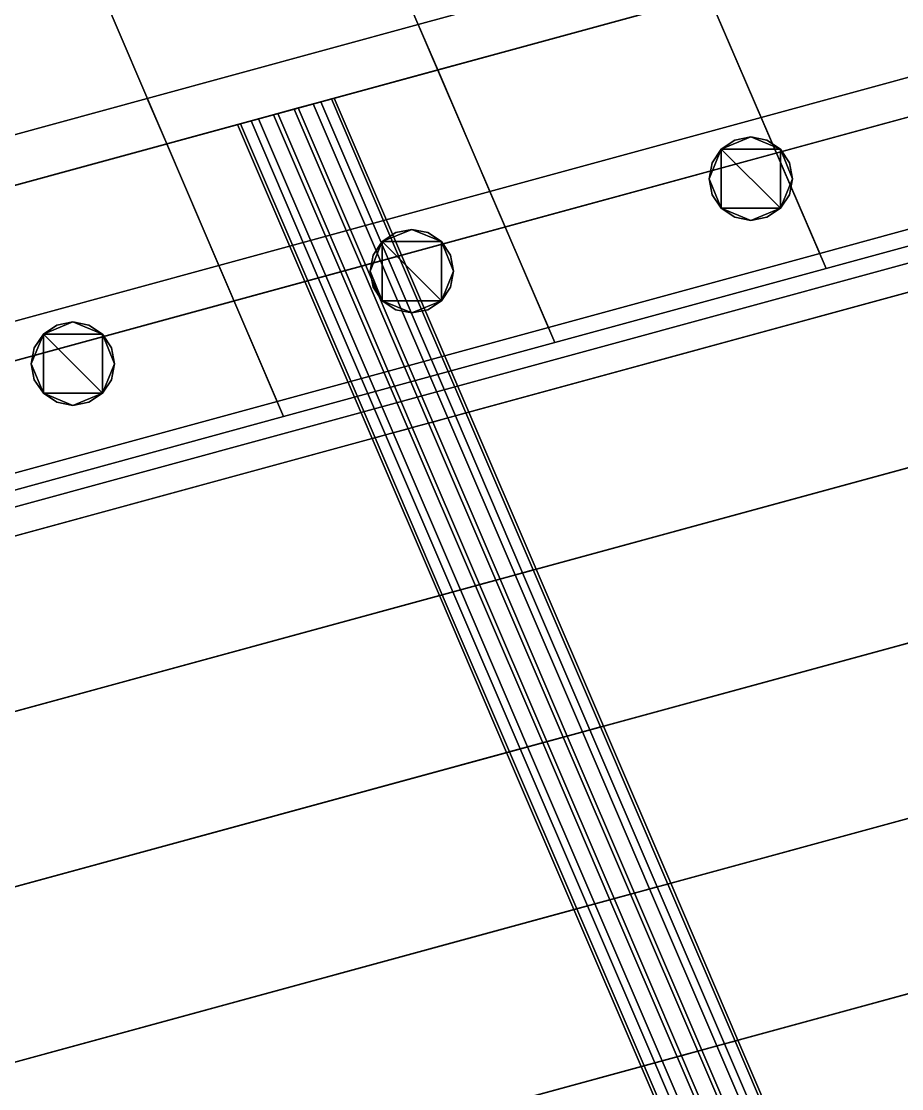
# Model space of a CAD drawing. Extents: x 2629709 to 3675628, y 1179 to 102095.
# Drawn here: x 2652340 to 2657693, y 87104 to 93591 of the extents above; entities that cross this region are included whole.
import ezdxf

# ---------------------------------------------------------------- set-up
doc = ezdxf.new("R2010")
doc.units = 0
doc.header["$LTSCALE"] = 550
doc.header["$MEASUREMENT"] = 0
for name, color, linetype in [('3DF-기초', 4, 'Continuous'), ('3DF-말뚝', 6, 'Continuous'), ('3DF-방호벽', 9, 'Continuous'), ('3DF-벽체', 5, 'Continuous'), ('3DF-슬래브', 8, 'Continuous'), ('3DF-포장', 250, 'Continuous')]:
    doc.layers.add(name, color=color, linetype=linetype)

msp = doc.modelspace()

# ---------------------------------------------------------------- linework, layer by layer
at = {"layer": '3DF-기초'}
for points in [[(2641977.8, 93376.2, 102250), (2644072.4, 88395.6, 102250), (2663874.8, 93797.8, 102250), (2661712.8, 98750.3, 102250)], [(2644072.4, 88395.6, 102350), (2641977.8, 93376.2, 102350), (2661712.8, 98750.3, 102350), (2663874.8, 93797.8, 102350)], [(2641977.8, 93376.2, 102350), (2641977.8, 93376.2, 102250), (2661712.8, 98750.3, 102250), (2661712.8, 98750.3, 102350)], [(2656818.7, 97315, 102350), (2658884.5, 92539, 102350), (2660534.6, 92989.1, 102350), (2658463.4, 97762.9, 102350)], [(2658884.5, 92539, 103350), (2656818.7, 97315, 103350), (2658463.4, 97762.9, 103350), (2660534.6, 92989.1, 103350)], [(2655174, 96867.2, 102350), (2657234.4, 92088.8, 102350), (2658884.5, 92539, 102350), (2656818.7, 97315, 102350)], [(2657234.4, 92088.8, 103350), (2655174, 96867.2, 103350), (2656818.7, 97315, 103350), (2658884.5, 92539, 103350)], [(2653529.3, 96419.3, 102350), (2655584.3, 91638.7, 102350), (2657234.4, 92088.8, 102350), (2655174, 96867.2, 102350)], [(2655584.3, 91638.7, 103350), (2653529.3, 96419.3, 103350), (2655174, 96867.2, 103350), (2657234.4, 92088.8, 103350)], [(2651884.6, 95971.4, 102350), (2653934.2, 91188.6, 102350), (2655584.3, 91638.7, 102350), (2653529.3, 96419.3, 102350)], [(2653934.2, 91188.6, 103350), (2651884.6, 95971.4, 103350), (2653529.3, 96419.3, 103350), (2655584.3, 91638.7, 103350)], [(2650240, 95523.5, 102350), (2652284.1, 90738.4, 102350), (2653934.2, 91188.6, 102350), (2651884.6, 95971.4, 102350)], [(2652284.1, 90738.4, 103350), (2650240, 95523.5, 103350), (2651884.6, 95971.4, 103350), (2653934.2, 91188.6, 103350)], [(2644072.4, 88395.6, 102250), (2644072.4, 88395.6, 102350), (2663874.8, 93797.8, 102350), (2663874.8, 93797.8, 102250)], [(2657234.4, 92088.8, 102350), (2657234.4, 92088.8, 103350), (2658884.5, 92539, 103350), (2658884.5, 92539, 102350)], [(2655584.3, 91638.7, 102350), (2655584.3, 91638.7, 103350), (2657234.4, 92088.8, 103350), (2657234.4, 92088.8, 102350)], [(2653934.2, 91188.6, 102350), (2653934.2, 91188.6, 103350), (2655584.3, 91638.7, 103350), (2655584.3, 91638.7, 102350)], [(2652284.1, 90738.4, 102350), (2652284.1, 90738.4, 103350), (2653934.2, 91188.6, 103350), (2653934.2, 91188.6, 102350)]]:
    msp.add_3dface(points, dxfattribs=at)
at = {"layer": '3DF-말뚝'}
for points in [[(2656775.8, 92888.5, 93950), (2656678.6, 92869.2, 93950), (2656596.2, 92814.1, 93950)], [(2656955.4, 92814.1, 93950), (2656775.8, 92888.5, 93950), (2656596.2, 92814.1, 93950)], [(2656775.8, 92888.5, 102350), (2656678.6, 92869.2, 102350), (2656596.2, 92814.1, 102350)], [(2656955.4, 92814.1, 102350), (2656775.8, 92888.5, 102350), (2656596.2, 92814.1, 102350)], [(2656775.8, 92888.5, 93950), (2656678.6, 92869.2, 93950), (2656678.6, 92869.2, 102350), (2656775.8, 92888.5, 102350)], [(2656873, 92869.2, 93950), (2656775.8, 92888.5, 93950), (2656775.8, 92888.5, 102350), (2656873, 92869.2, 102350)], [(2656955.4, 92814.1, 93950), (2656873, 92869.2, 93950), (2656775.8, 92888.5, 93950)], [(2656955.4, 92814.1, 102350), (2656873, 92869.2, 102350), (2656775.8, 92888.5, 102350)], [(2656678.6, 92869.2, 93950), (2656596.2, 92814.1, 93950), (2656596.2, 92814.1, 102350), (2656678.6, 92869.2, 102350)], [(2656955.4, 92814.1, 93950), (2656873, 92869.2, 93950), (2656873, 92869.2, 102350), (2656955.4, 92814.1, 102350)], [(2656596.2, 92814.1, 93950), (2656541.1, 92731.7, 93950), (2656521.8, 92634.5, 93950)], [(2656596.2, 92814.1, 93950), (2656521.8, 92634.5, 93950), (2656596.2, 92454.9, 93950)], [(2656596.2, 92814.1, 102350), (2656541.1, 92731.7, 102350), (2656521.8, 92634.5, 102350)], [(2656596.2, 92814.1, 102350), (2656521.8, 92634.5, 102350), (2656596.2, 92454.9, 102350)], [(2656596.2, 92814.1, 93950), (2656541.1, 92731.7, 93950), (2656541.1, 92731.7, 102350), (2656596.2, 92814.1, 102350)], [(2656955.4, 92454.9, 93950), (2656955.4, 92814.1, 93950), (2656596.2, 92814.1, 93950)], [(2656596.2, 92814.1, 93950), (2656596.2, 92454.9, 93950), (2656955.4, 92454.9, 93950)], [(2656955.4, 92454.9, 102350), (2656955.4, 92814.1, 102350), (2656596.2, 92814.1, 102350)], [(2656596.2, 92814.1, 102350), (2656596.2, 92454.9, 102350), (2656955.4, 92454.9, 102350)], [(2657010.5, 92731.7, 93950), (2656955.4, 92814.1, 93950), (2656955.4, 92814.1, 102350), (2657010.5, 92731.7, 102350)], [(2657029.8, 92634.5, 93950), (2657010.5, 92731.7, 93950), (2656955.4, 92814.1, 93950)], [(2656955.4, 92454.9, 93950), (2657029.8, 92634.5, 93950), (2656955.4, 92814.1, 93950)], [(2657029.8, 92634.5, 102350), (2657010.5, 92731.7, 102350), (2656955.4, 92814.1, 102350)], [(2656955.4, 92454.9, 102350), (2657029.8, 92634.5, 102350), (2656955.4, 92814.1, 102350)], [(2656541.1, 92731.7, 93950), (2656521.8, 92634.5, 93950), (2656521.8, 92634.5, 102350), (2656541.1, 92731.7, 102350)], [(2657029.8, 92634.5, 93950), (2657010.5, 92731.7, 93950), (2657010.5, 92731.7, 102350), (2657029.8, 92634.5, 102350)], [(2656521.8, 92634.5, 93950), (2656541.1, 92537.3, 93950), (2656541.1, 92537.3, 102350), (2656521.8, 92634.5, 102350)], [(2656521.8, 92634.5, 93950), (2656541.1, 92537.3, 93950), (2656596.2, 92454.9, 93950)], [(2656521.8, 92634.5, 102350), (2656541.1, 92537.3, 102350), (2656596.2, 92454.9, 102350)], [(2656955.4, 92454.9, 93950), (2657010.5, 92537.3, 93950), (2657029.8, 92634.5, 93950)], [(2656955.4, 92454.9, 102350), (2657010.5, 92537.3, 102350), (2657029.8, 92634.5, 102350)], [(2657010.5, 92537.3, 93950), (2657029.8, 92634.5, 93950), (2657029.8, 92634.5, 102350), (2657010.5, 92537.3, 102350)], [(2656541.1, 92537.3, 93950), (2656596.2, 92454.9, 93950), (2656596.2, 92454.9, 102350), (2656541.1, 92537.3, 102350)], [(2656955.4, 92454.9, 93950), (2657010.5, 92537.3, 93950), (2657010.5, 92537.3, 102350), (2656955.4, 92454.9, 102350)], [(2656596.2, 92454.9, 93950), (2656678.6, 92399.9, 93950), (2656678.6, 92399.9, 102350), (2656596.2, 92454.9, 102350)], [(2656596.2, 92454.9, 93950), (2656678.6, 92399.9, 93950), (2656775.8, 92380.5, 93950)], [(2656596.2, 92454.9, 93950), (2656775.8, 92380.5, 93950), (2656955.4, 92454.9, 93950)], [(2656596.2, 92454.9, 102350), (2656678.6, 92399.9, 102350), (2656775.8, 92380.5, 102350)], [(2656596.2, 92454.9, 102350), (2656775.8, 92380.5, 102350), (2656955.4, 92454.9, 102350)], [(2656775.8, 92380.5, 93950), (2656873, 92399.9, 93950), (2656955.4, 92454.9, 93950)], [(2656775.8, 92380.5, 102350), (2656873, 92399.9, 102350), (2656955.4, 92454.9, 102350)], [(2656873, 92399.9, 93950), (2656955.4, 92454.9, 93950), (2656955.4, 92454.9, 102350), (2656873, 92399.9, 102350)], [(2656678.6, 92399.9, 93950), (2656775.8, 92380.5, 93950), (2656775.8, 92380.5, 102350), (2656678.6, 92399.9, 102350)], [(2656775.8, 92380.5, 93950), (2656873, 92399.9, 93950), (2656873, 92399.9, 102350), (2656775.8, 92380.5, 102350)], [(2654714.5, 92326.3, 93950), (2654617.3, 92306.9, 93950), (2654534.9, 92251.9, 93950)], [(2654894.1, 92251.9, 93950), (2654714.5, 92326.3, 93950), (2654534.9, 92251.9, 93950)], [(2654714.5, 92326.3, 102350), (2654617.3, 92306.9, 102350), (2654534.9, 92251.9, 102350)], [(2654894.1, 92251.9, 102350), (2654714.5, 92326.3, 102350), (2654534.9, 92251.9, 102350)], [(2654617.3, 92306.9, 93950), (2654534.9, 92251.9, 93950), (2654534.9, 92251.9, 102350), (2654617.3, 92306.9, 102350)], [(2654714.5, 92326.3, 93950), (2654617.3, 92306.9, 93950), (2654617.3, 92306.9, 102350), (2654714.5, 92326.3, 102350)], [(2654811.7, 92306.9, 93950), (2654714.5, 92326.3, 93950), (2654714.5, 92326.3, 102350), (2654811.7, 92306.9, 102350)], [(2654894.1, 92251.9, 93950), (2654811.7, 92306.9, 93950), (2654714.5, 92326.3, 93950)], [(2654894.1, 92251.9, 102350), (2654811.7, 92306.9, 102350), (2654714.5, 92326.3, 102350)], [(2654894.1, 92251.9, 93950), (2654811.7, 92306.9, 93950), (2654811.7, 92306.9, 102350), (2654894.1, 92251.9, 102350)], [(2654534.9, 92251.9, 93950), (2654479.8, 92169.5, 93950), (2654460.5, 92072.3, 93950)], [(2654534.9, 92251.9, 93950), (2654460.5, 92072.3, 93950), (2654534.9, 91892.7, 93950)], [(2654534.9, 92251.9, 102350), (2654479.8, 92169.5, 102350), (2654460.5, 92072.3, 102350)], [(2654534.9, 92251.9, 102350), (2654460.5, 92072.3, 102350), (2654534.9, 91892.7, 102350)], [(2654534.9, 92251.9, 93950), (2654479.8, 92169.5, 93950), (2654479.8, 92169.5, 102350), (2654534.9, 92251.9, 102350)], [(2654894.1, 91892.7, 93950), (2654894.1, 92251.9, 93950), (2654534.9, 92251.9, 93950)], [(2654534.9, 92251.9, 93950), (2654534.9, 91892.7, 93950), (2654894.1, 91892.7, 93950)], [(2654894.1, 91892.7, 102350), (2654894.1, 92251.9, 102350), (2654534.9, 92251.9, 102350)], [(2654534.9, 92251.9, 102350), (2654534.9, 91892.7, 102350), (2654894.1, 91892.7, 102350)], [(2654949.2, 92169.5, 93950), (2654894.1, 92251.9, 93950), (2654894.1, 92251.9, 102350), (2654949.2, 92169.5, 102350)], [(2654968.5, 92072.3, 93950), (2654949.2, 92169.5, 93950), (2654894.1, 92251.9, 93950)], [(2654894.1, 91892.7, 93950), (2654968.5, 92072.3, 93950), (2654894.1, 92251.9, 93950)], [(2654968.5, 92072.3, 102350), (2654949.2, 92169.5, 102350), (2654894.1, 92251.9, 102350)], [(2654894.1, 91892.7, 102350), (2654968.5, 92072.3, 102350), (2654894.1, 92251.9, 102350)], [(2654479.8, 92169.5, 93950), (2654460.5, 92072.3, 93950), (2654460.5, 92072.3, 102350), (2654479.8, 92169.5, 102350)], [(2654968.5, 92072.3, 93950), (2654949.2, 92169.5, 93950), (2654949.2, 92169.5, 102350), (2654968.5, 92072.3, 102350)], [(2654460.5, 92072.3, 93950), (2654479.8, 91975.1, 93950), (2654479.8, 91975.1, 102350), (2654460.5, 92072.3, 102350)], [(2654460.5, 92072.3, 93950), (2654479.8, 91975.1, 93950), (2654534.9, 91892.7, 93950)], [(2654460.5, 92072.3, 102350), (2654479.8, 91975.1, 102350), (2654534.9, 91892.7, 102350)], [(2654894.1, 91892.7, 93950), (2654949.2, 91975.1, 93950), (2654968.5, 92072.3, 93950)], [(2654894.1, 91892.7, 102350), (2654949.2, 91975.1, 102350), (2654968.5, 92072.3, 102350)], [(2654949.2, 91975.1, 93950), (2654968.5, 92072.3, 93950), (2654968.5, 92072.3, 102350), (2654949.2, 91975.1, 102350)], [(2654479.8, 91975.1, 93950), (2654534.9, 91892.7, 93950), (2654534.9, 91892.7, 102350), (2654479.8, 91975.1, 102350)], [(2654894.1, 91892.7, 93950), (2654949.2, 91975.1, 93950), (2654949.2, 91975.1, 102350), (2654894.1, 91892.7, 102350)], [(2654534.9, 91892.7, 93950), (2654617.3, 91837.6, 93950), (2654617.3, 91837.6, 102350), (2654534.9, 91892.7, 102350)], [(2654534.9, 91892.7, 93950), (2654617.3, 91837.6, 93950), (2654714.5, 91818.3, 93950)], [(2654534.9, 91892.7, 93950), (2654714.5, 91818.3, 93950), (2654894.1, 91892.7, 93950)], [(2654534.9, 91892.7, 102350), (2654617.3, 91837.6, 102350), (2654714.5, 91818.3, 102350)], [(2654534.9, 91892.7, 102350), (2654714.5, 91818.3, 102350), (2654894.1, 91892.7, 102350)], [(2654714.5, 91818.3, 93950), (2654811.7, 91837.6, 93950), (2654894.1, 91892.7, 93950)], [(2654714.5, 91818.3, 102350), (2654811.7, 91837.6, 102350), (2654894.1, 91892.7, 102350)], [(2654811.7, 91837.6, 93950), (2654894.1, 91892.7, 93950), (2654894.1, 91892.7, 102350), (2654811.7, 91837.6, 102350)], [(2654617.3, 91837.6, 93950), (2654714.5, 91818.3, 93950), (2654714.5, 91818.3, 102350), (2654617.3, 91837.6, 102350)], [(2654714.5, 91818.3, 93950), (2654811.7, 91837.6, 93950), (2654811.7, 91837.6, 102350), (2654714.5, 91818.3, 102350)], [(2652653.2, 91764, 93950), (2652556, 91744.7, 93950), (2652473.6, 91689.6, 93950)], [(2652832.8, 91689.6, 93950), (2652653.2, 91764, 93950), (2652473.6, 91689.6, 93950)], [(2652653.2, 91764, 102350), (2652556, 91744.7, 102350), (2652473.6, 91689.6, 102350)], [(2652832.8, 91689.6, 102350), (2652653.2, 91764, 102350), (2652473.6, 91689.6, 102350)], [(2652556, 91744.7, 93950), (2652473.6, 91689.6, 93950), (2652473.6, 91689.6, 102350), (2652556, 91744.7, 102350)], [(2652653.2, 91764, 93950), (2652556, 91744.7, 93950), (2652556, 91744.7, 102350), (2652653.2, 91764, 102350)], [(2652750.4, 91744.7, 93950), (2652653.2, 91764, 93950), (2652653.2, 91764, 102350), (2652750.4, 91744.7, 102350)], [(2652832.8, 91689.6, 93950), (2652750.4, 91744.7, 93950), (2652653.2, 91764, 93950)], [(2652832.8, 91689.6, 102350), (2652750.4, 91744.7, 102350), (2652653.2, 91764, 102350)], [(2652832.8, 91689.6, 93950), (2652750.4, 91744.7, 93950), (2652750.4, 91744.7, 102350), (2652832.8, 91689.6, 102350)], [(2652473.6, 91689.6, 93950), (2652418.5, 91607.2, 93950), (2652399.2, 91510, 93950)], [(2652473.6, 91689.6, 93950), (2652399.2, 91510, 93950), (2652473.6, 91330.4, 93950)], [(2652473.6, 91689.6, 102350), (2652418.5, 91607.2, 102350), (2652399.2, 91510, 102350)], [(2652473.6, 91689.6, 102350), (2652399.2, 91510, 102350), (2652473.6, 91330.4, 102350)], [(2652473.6, 91689.6, 93950), (2652418.5, 91607.2, 93950), (2652418.5, 91607.2, 102350), (2652473.6, 91689.6, 102350)], [(2652832.8, 91330.4, 93950), (2652832.8, 91689.6, 93950), (2652473.6, 91689.6, 93950)], [(2652473.6, 91689.6, 93950), (2652473.6, 91330.4, 93950), (2652832.8, 91330.4, 93950)], [(2652832.8, 91330.4, 102350), (2652832.8, 91689.6, 102350), (2652473.6, 91689.6, 102350)], [(2652473.6, 91689.6, 102350), (2652473.6, 91330.4, 102350), (2652832.8, 91330.4, 102350)], [(2652887.9, 91607.2, 93950), (2652832.8, 91689.6, 93950), (2652832.8, 91689.6, 102350), (2652887.9, 91607.2, 102350)], [(2652907.2, 91510, 93950), (2652887.9, 91607.2, 93950), (2652832.8, 91689.6, 93950)], [(2652832.8, 91330.4, 93950), (2652907.2, 91510, 93950), (2652832.8, 91689.6, 93950)], [(2652907.2, 91510, 102350), (2652887.9, 91607.2, 102350), (2652832.8, 91689.6, 102350)], [(2652832.8, 91330.4, 102350), (2652907.2, 91510, 102350), (2652832.8, 91689.6, 102350)], [(2652418.5, 91607.2, 93950), (2652399.2, 91510, 93950), (2652399.2, 91510, 102350), (2652418.5, 91607.2, 102350)], [(2652907.2, 91510, 93950), (2652887.9, 91607.2, 93950), (2652887.9, 91607.2, 102350), (2652907.2, 91510, 102350)], [(2652399.2, 91510, 93950), (2652418.5, 91412.8, 93950), (2652418.5, 91412.8, 102350), (2652399.2, 91510, 102350)], [(2652399.2, 91510, 93950), (2652418.5, 91412.8, 93950), (2652473.6, 91330.4, 93950)], [(2652399.2, 91510, 102350), (2652418.5, 91412.8, 102350), (2652473.6, 91330.4, 102350)], [(2652832.8, 91330.4, 93950), (2652887.9, 91412.8, 93950), (2652907.2, 91510, 93950)], [(2652832.8, 91330.4, 102350), (2652887.9, 91412.8, 102350), (2652907.2, 91510, 102350)], [(2652887.9, 91412.8, 93950), (2652907.2, 91510, 93950), (2652907.2, 91510, 102350), (2652887.9, 91412.8, 102350)], [(2652418.5, 91412.8, 93950), (2652473.6, 91330.4, 93950), (2652473.6, 91330.4, 102350), (2652418.5, 91412.8, 102350)], [(2652832.8, 91330.4, 93950), (2652887.9, 91412.8, 93950), (2652887.9, 91412.8, 102350), (2652832.8, 91330.4, 102350)], [(2652473.6, 91330.4, 93950), (2652556, 91275.4, 93950), (2652556, 91275.4, 102350), (2652473.6, 91330.4, 102350)], [(2652473.6, 91330.4, 93950), (2652556, 91275.4, 93950), (2652653.2, 91256, 93950)], [(2652473.6, 91330.4, 93950), (2652653.2, 91256, 93950), (2652832.8, 91330.4, 93950)], [(2652473.6, 91330.4, 102350), (2652556, 91275.4, 102350), (2652653.2, 91256, 102350)], [(2652473.6, 91330.4, 102350), (2652653.2, 91256, 102350), (2652832.8, 91330.4, 102350)], [(2652653.2, 91256, 93950), (2652750.4, 91275.4, 93950), (2652832.8, 91330.4, 93950)], [(2652653.2, 91256, 102350), (2652750.4, 91275.4, 102350), (2652832.8, 91330.4, 102350)], [(2652750.4, 91275.4, 93950), (2652832.8, 91330.4, 93950), (2652832.8, 91330.4, 102350), (2652750.4, 91275.4, 102350)], [(2652556, 91275.4, 93950), (2652653.2, 91256, 93950), (2652653.2, 91256, 102350), (2652556, 91275.4, 102350)], [(2652653.2, 91256, 93950), (2652750.4, 91275.4, 93950), (2652750.4, 91275.4, 102350), (2652653.2, 91256, 102350)]]:
    msp.add_3dface(points, dxfattribs=at)
at = {"layer": '3DF-방호벽'}
for points in [[(2654652.1, 92169.9, 111478.4), (2654063.6, 92009.4, 111509.7), (2653654.5, 92963.7, 111470.3), (2654243, 93124.1, 111438.9)], [(2654243, 93124.1, 111561.9), (2654243, 93124.1, 111438.9), (2653654.5, 92963.7, 111470.3)], [(2654243, 93124.1, 111561.9), (2653654.5, 92963.7, 111470.3), (2653672.3, 92968.5, 111650.4)], [(2654161, 93101.8, 111717.2), (2654243, 93124.1, 111561.9), (2653672.3, 92968.5, 111650.4)], [(2654115.1, 93089.3, 111844.2), (2654161, 93101.8, 111717.2), (2653672.3, 92968.5, 111650.4)], [(2654115.1, 93089.3, 111844.2), (2653672.3, 92968.5, 111650.4), (2653736.5, 92986, 111739.9)], [(2653736.5, 92986, 111739.9), (2653782.3, 92998.5, 111861.9), (2654115.1, 93089.3, 111844.2)], [(2653782.3, 92998.5, 111861.9), (2654023.5, 93064.3, 112777), (2654115.1, 93089.3, 111844.2)], [(2654432.6, 92110, 112816.5), (2654524.3, 92135, 111883.7), (2654115.1, 93089.3, 111844.2), (2654023.5, 93064.3, 112777)], [(2654524.3, 92135, 111883.7), (2654570.1, 92147.5, 111756.8), (2654161, 93101.8, 111717.2), (2654115.1, 93089.3, 111844.2)], [(2654161, 93101.8, 111717.2), (2654225.1, 93119.3, 111620.8), (2654243, 93124.1, 111561.9)], [(2654570.1, 92147.5, 111756.8), (2654634.2, 92165, 111660.4), (2654225.1, 93119.3, 111620.8), (2654161, 93101.8, 111717.2)], [(2654634.2, 92165, 111660.4), (2654652.1, 92169.9, 111601.4), (2654243, 93124.1, 111561.9), (2654225.1, 93119.3, 111620.8)], [(2654652.1, 92169.9, 111601.4), (2654652.1, 92169.9, 111478.4), (2654243, 93124.1, 111438.9), (2654243, 93124.1, 111561.9)], [(2653782.3, 92998.5, 111861.9), (2653899, 93030.4, 112807.1), (2654023.5, 93064.3, 112777)], [(2653782.3, 92998.5, 111861.9), (2653873.9, 93023.5, 112785), (2653899, 93030.4, 112807.1)], [(2654191.4, 92044.2, 111901.4), (2654283.1, 92069.2, 112824.4), (2653873.9, 93023.5, 112785), (2653782.3, 92998.5, 111861.9)], [(2654283.1, 92069.2, 112824.4), (2654308.1, 92076.1, 112846.6), (2653899, 93030.4, 112807.1), (2653873.9, 93023.5, 112785)], [(2653899, 93030.4, 112807.1), (2653998.4, 93057.4, 112801.8), (2654023.5, 93064.3, 112777)], [(2654308.1, 92076.1, 112846.6), (2654407.5, 92103.2, 112841.3), (2653998.4, 93057.4, 112801.8), (2653899, 93030.4, 112807.1)], [(2654407.5, 92103.2, 112841.3), (2654432.6, 92110, 112816.5), (2654023.5, 93064.3, 112777), (2653998.4, 93057.4, 112801.8)], [(2654063.6, 92009.4, 111632.7), (2654081.4, 92014.3, 111689.8), (2653672.3, 92968.5, 111650.4), (2653654.5, 92963.7, 111593.3)], [(2653654.5, 92963.7, 111470.3), (2653654.5, 92963.7, 111593.3), (2653672.3, 92968.5, 111650.4)], [(2654063.6, 92009.4, 111509.7), (2654063.6, 92009.4, 111632.7), (2653654.5, 92963.7, 111593.3), (2653654.5, 92963.7, 111470.3)], [(2654081.4, 92014.3, 111689.8), (2654145.6, 92031.8, 111779.3), (2653736.5, 92986, 111739.9), (2653672.3, 92968.5, 111650.4)], [(2654145.6, 92031.8, 111779.3), (2654191.4, 92044.2, 111901.4), (2653782.3, 92998.5, 111861.9), (2653736.5, 92986, 111739.9)], [(2655061.2, 91215.6, 111518), (2654472.7, 91055.1, 111549.1), (2654063.6, 92009.4, 111509.7), (2654652.1, 92169.9, 111478.4)], [(2654816.6, 91148.9, 112880.8), (2654841.7, 91155.7, 112856), (2654432.6, 92110, 112816.5), (2654407.5, 92103.2, 112841.3)], [(2654841.7, 91155.7, 112856), (2654933.4, 91180.7, 111923.2), (2654524.3, 92135, 111883.7), (2654432.6, 92110, 112816.5)], [(2654933.4, 91180.7, 111923.2), (2654979.2, 91193.2, 111796.3), (2654570.1, 92147.5, 111756.8), (2654524.3, 92135, 111883.7)], [(2654979.2, 91193.2, 111796.3), (2655043.4, 91210.7, 111699.9), (2654634.2, 92165, 111660.4), (2654570.1, 92147.5, 111756.8)], [(2655043.4, 91210.7, 111699.9), (2655061.2, 91215.6, 111641), (2654652.1, 92169.9, 111601.4), (2654634.2, 92165, 111660.4)], [(2655061.2, 91215.6, 111641), (2655061.2, 91215.6, 111518), (2654652.1, 92169.9, 111478.4), (2654652.1, 92169.9, 111601.4)], [(2654554.7, 91077.5, 111818.7), (2654600.5, 91090, 111940.8), (2654191.4, 92044.2, 111901.4), (2654145.6, 92031.8, 111779.3)], [(2654600.5, 91090, 111940.8), (2654692.2, 91115, 112863.9), (2654283.1, 92069.2, 112824.4), (2654191.4, 92044.2, 111901.4)], [(2654692.2, 91115, 112863.9), (2654717.3, 91121.8, 112886), (2654308.1, 92076.1, 112846.6), (2654283.1, 92069.2, 112824.4)], [(2654717.3, 91121.8, 112886), (2654816.6, 91148.9, 112880.8), (2654407.5, 92103.2, 112841.3), (2654308.1, 92076.1, 112846.6)], [(2654472.7, 91055.1, 111672.1), (2654490.5, 91060, 111729.2), (2654081.4, 92014.3, 111689.8), (2654063.6, 92009.4, 111632.7)], [(2654472.7, 91055.1, 111549.1), (2654472.7, 91055.1, 111672.1), (2654063.6, 92009.4, 111632.7), (2654063.6, 92009.4, 111509.7)], [(2654490.5, 91060, 111729.2), (2654554.7, 91077.5, 111818.7), (2654145.6, 92031.8, 111779.3), (2654081.4, 92014.3, 111689.8)], [(2655470.3, 90261.3, 111557.5), (2654881.8, 90100.8, 111588.5), (2654472.7, 91055.1, 111549.1), (2655061.2, 91215.6, 111518)], [(2655388.3, 90238.9, 111835.8), (2655452.5, 90256.4, 111739.4), (2655043.4, 91210.7, 111699.9), (2654979.2, 91193.2, 111796.3)], [(2655452.5, 90256.4, 111739.4), (2655470.3, 90261.3, 111680.5), (2655061.2, 91215.6, 111641), (2655043.4, 91210.7, 111699.9)], [(2655470.3, 90261.3, 111680.5), (2655470.3, 90261.3, 111557.5), (2655061.2, 91215.6, 111518), (2655061.2, 91215.6, 111641)], [(2655126.4, 90167.5, 112925.5), (2655225.8, 90194.6, 112920.3), (2654816.6, 91148.9, 112880.8), (2654717.3, 91121.8, 112886)], [(2655225.8, 90194.6, 112920.3), (2655250.8, 90201.5, 112895.5), (2654841.7, 91155.7, 112856), (2654816.6, 91148.9, 112880.8)], [(2655250.8, 90201.5, 112895.5), (2655342.5, 90226.5, 111962.7), (2654933.4, 91180.7, 111923.2), (2654841.7, 91155.7, 112856)], [(2655342.5, 90226.5, 111962.7), (2655388.3, 90238.9, 111835.8), (2654979.2, 91193.2, 111796.3), (2654933.4, 91180.7, 111923.2)], [(2654899.7, 90105.7, 111768.6), (2654963.8, 90123.2, 111858.2), (2654554.7, 91077.5, 111818.7), (2654490.5, 91060, 111729.2)], [(2654963.8, 90123.2, 111858.2), (2655009.6, 90135.7, 111980.2), (2654600.5, 91090, 111940.8), (2654554.7, 91077.5, 111818.7)], [(2655009.6, 90135.7, 111980.2), (2655101.3, 90160.7, 112903.3), (2654692.2, 91115, 112863.9), (2654600.5, 91090, 111940.8)], [(2655101.3, 90160.7, 112903.3), (2655126.4, 90167.5, 112925.5), (2654717.3, 91121.8, 112886), (2654692.2, 91115, 112863.9)], [(2654881.8, 90100.8, 111711.5), (2654899.7, 90105.7, 111768.6), (2654490.5, 91060, 111729.2), (2654472.7, 91055.1, 111672.1)], [(2654881.8, 90100.8, 111588.5), (2654881.8, 90100.8, 111711.5), (2654472.7, 91055.1, 111672.1), (2654472.7, 91055.1, 111549.1)], [(2655879.4, 89307, 111597.1), (2655290.9, 89146.6, 111627.9), (2654881.8, 90100.8, 111588.5), (2655470.3, 90261.3, 111557.5)], [(2655660, 89247.2, 112934.9), (2655751.6, 89272.2, 112002.2), (2655342.5, 90226.5, 111962.7), (2655250.8, 90201.5, 112895.5)], [(2655751.6, 89272.2, 112002.2), (2655797.4, 89284.7, 111875.3), (2655388.3, 90238.9, 111835.8), (2655342.5, 90226.5, 111962.7)], [(2655797.4, 89284.7, 111875.3), (2655861.6, 89302.2, 111779), (2655452.5, 90256.4, 111739.4), (2655388.3, 90238.9, 111835.8)], [(2655861.6, 89302.2, 111779), (2655879.4, 89307, 111720.1), (2655470.3, 90261.3, 111680.5), (2655452.5, 90256.4, 111739.4)], [(2655879.4, 89307, 111720.1), (2655879.4, 89307, 111597.1), (2655470.3, 90261.3, 111557.5), (2655470.3, 90261.3, 111680.5)], [(2655510.4, 89206.4, 112942.8), (2655535.5, 89213.3, 112965), (2655126.4, 90167.5, 112925.5), (2655101.3, 90160.7, 112903.3)], [(2655535.5, 89213.3, 112965), (2655634.9, 89240.3, 112959.7), (2655225.8, 90194.6, 112920.3), (2655126.4, 90167.5, 112925.5)], [(2655634.9, 89240.3, 112959.7), (2655660, 89247.2, 112934.9), (2655250.8, 90201.5, 112895.5), (2655225.8, 90194.6, 112920.3)], [(2655290.9, 89146.6, 111750.9), (2655308.8, 89151.4, 111808), (2654899.7, 90105.7, 111768.6), (2654881.8, 90100.8, 111711.5)], [(2655290.9, 89146.6, 111627.9), (2655290.9, 89146.6, 111750.9), (2654881.8, 90100.8, 111711.5), (2654881.8, 90100.8, 111588.5)], [(2655308.8, 89151.4, 111808), (2655372.9, 89168.9, 111897.6), (2654963.8, 90123.2, 111858.2), (2654899.7, 90105.7, 111768.6)], [(2655372.9, 89168.9, 111897.6), (2655418.8, 89181.4, 112019.6), (2655009.6, 90135.7, 111980.2), (2654963.8, 90123.2, 111858.2)], [(2655418.8, 89181.4, 112019.6), (2655510.4, 89206.4, 112942.8), (2655101.3, 90160.7, 112903.3), (2655009.6, 90135.7, 111980.2)], [(2656288.6, 88352.8, 111636.6), (2655700, 88192.3, 111667.3), (2655290.9, 89146.6, 111627.9), (2655879.4, 89307, 111597.1)], [(2656069.1, 88292.9, 112974.4), (2656160.7, 88317.9, 112041.7), (2655751.6, 89272.2, 112002.2), (2655660, 89247.2, 112934.9)], [(2656160.7, 88317.9, 112041.7), (2656206.6, 88330.4, 111914.8), (2655797.4, 89284.7, 111875.3), (2655751.6, 89272.2, 112002.2)], [(2656206.6, 88330.4, 111914.8), (2656270.7, 88347.9, 111818.5), (2655861.6, 89302.2, 111779), (2655797.4, 89284.7, 111875.3)], [(2656270.7, 88347.9, 111818.5), (2656288.6, 88352.8, 111759.6), (2655879.4, 89307, 111720.1), (2655861.6, 89302.2, 111779)], [(2656288.6, 88352.8, 111759.6), (2656288.6, 88352.8, 111636.6), (2655879.4, 89307, 111597.1), (2655879.4, 89307, 111720.1)], [(2655827.9, 88227.2, 112059.1), (2655919.5, 88252.1, 112982.2), (2655510.4, 89206.4, 112942.8), (2655418.8, 89181.4, 112019.6)], [(2655919.5, 88252.1, 112982.2), (2655944.6, 88259, 113004.4), (2655535.5, 89213.3, 112965), (2655510.4, 89206.4, 112942.8)], [(2655944.6, 88259, 113004.4), (2656044, 88286.1, 112999.2), (2655634.9, 89240.3, 112959.7), (2655535.5, 89213.3, 112965)], [(2656044, 88286.1, 112999.2), (2656069.1, 88292.9, 112974.4), (2655660, 89247.2, 112934.9), (2655634.9, 89240.3, 112959.7)], [(2655700, 88192.3, 111790.3), (2655717.9, 88197.2, 111847.4), (2655308.8, 89151.4, 111808), (2655290.9, 89146.6, 111750.9)], [(2655700, 88192.3, 111667.3), (2655700, 88192.3, 111790.3), (2655290.9, 89146.6, 111750.9), (2655290.9, 89146.6, 111627.9)], [(2655717.9, 88197.2, 111847.4), (2655782, 88214.7, 111937), (2655372.9, 89168.9, 111897.6), (2655308.8, 89151.4, 111808)], [(2655782, 88214.7, 111937), (2655827.9, 88227.2, 112059.1), (2655418.8, 89181.4, 112019.6), (2655372.9, 89168.9, 111897.6)], [(2656697.7, 87398.5, 111676.1), (2656109.2, 87238, 111706.7), (2655700, 88192.3, 111667.3), (2656288.6, 88352.8, 111636.6)], [(2656615.7, 87376.1, 111954.3), (2656679.8, 87393.6, 111858), (2656270.7, 88347.9, 111818.5), (2656206.6, 88330.4, 111914.8)], [(2656679.8, 87393.6, 111858), (2656697.7, 87398.5, 111799.1), (2656288.6, 88352.8, 111759.6), (2656270.7, 88347.9, 111818.5)], [(2656697.7, 87398.5, 111799.1), (2656697.7, 87398.5, 111676.1), (2656288.6, 88352.8, 111636.6), (2656288.6, 88352.8, 111759.6)], [(2656353.7, 87304.7, 113043.9), (2656453.1, 87331.8, 113038.7), (2656044, 88286.1, 112999.2), (2655944.6, 88259, 113004.4)], [(2656453.1, 87331.8, 113038.7), (2656478.2, 87338.6, 113013.9), (2656069.1, 88292.9, 112974.4), (2656044, 88286.1, 112999.2)], [(2656478.2, 87338.6, 113013.9), (2656569.8, 87363.6, 112081.2), (2656160.7, 88317.9, 112041.7), (2656069.1, 88292.9, 112974.4)], [(2656569.8, 87363.6, 112081.2), (2656615.7, 87376.1, 111954.3), (2656206.6, 88330.4, 111914.8), (2656160.7, 88317.9, 112041.7)], [(2656191.2, 87260.4, 111976.4), (2656237, 87272.9, 112098.5), (2655827.9, 88227.2, 112059.1), (2655782, 88214.7, 111937)], [(2656237, 87272.9, 112098.5), (2656328.6, 87297.9, 113021.7), (2655919.5, 88252.1, 112982.2), (2655827.9, 88227.2, 112059.1)], [(2656328.6, 87297.9, 113021.7), (2656353.7, 87304.7, 113043.9), (2655944.6, 88259, 113004.4), (2655919.5, 88252.1, 112982.2)], [(2656109.2, 87238, 111829.7), (2656127, 87242.9, 111886.8), (2655717.9, 88197.2, 111847.4), (2655700, 88192.3, 111790.3)], [(2656109.2, 87238, 111706.7), (2656109.2, 87238, 111829.7), (2655700, 88192.3, 111790.3), (2655700, 88192.3, 111667.3)], [(2656127, 87242.9, 111886.8), (2656191.2, 87260.4, 111976.4), (2655782, 88214.7, 111937), (2655717.9, 88197.2, 111847.4)], [(2657106.8, 86444.2, 111715.7), (2656518.3, 86283.7, 111746.1), (2656109.2, 87238, 111706.7), (2656697.7, 87398.5, 111676.1)], [(2656979, 86409.4, 112120.7), (2657024.8, 86421.8, 111993.9), (2656615.7, 87376.1, 111954.3), (2656569.8, 87363.6, 112081.2)], [(2657024.8, 86421.8, 111993.9), (2657088.9, 86439.3, 111897.6), (2656679.8, 87393.6, 111858), (2656615.7, 87376.1, 111954.3)], [(2657088.9, 86439.3, 111897.6), (2657106.8, 86444.2, 111838.7), (2656697.7, 87398.5, 111799.1), (2656679.8, 87393.6, 111858)], [(2657106.8, 86444.2, 111838.7), (2657106.8, 86444.2, 111715.7), (2656697.7, 87398.5, 111676.1), (2656697.7, 87398.5, 111799.1)], [(2656762.8, 86350.4, 113083.3), (2656862.2, 86377.5, 113078.2), (2656453.1, 87331.8, 113038.7), (2656353.7, 87304.7, 113043.9)], [(2656862.2, 86377.5, 113078.2), (2656887.3, 86384.4, 113053.4), (2656478.2, 87338.6, 113013.9), (2656453.1, 87331.8, 113038.7)], [(2656887.3, 86384.4, 113053.4), (2656979, 86409.4, 112120.7), (2656569.8, 87363.6, 112081.2), (2656478.2, 87338.6, 113013.9)], [(2656518.3, 86283.7, 111869.1), (2656536.1, 86288.6, 111926.2), (2656127, 87242.9, 111886.8), (2656109.2, 87238, 111829.7)], [(2656536.1, 86288.6, 111926.2), (2656600.3, 86306.1, 112015.8), (2656191.2, 87260.4, 111976.4), (2656127, 87242.9, 111886.8)], [(2656600.3, 86306.1, 112015.8), (2656646.1, 86318.6, 112137.9), (2656237, 87272.9, 112098.5), (2656191.2, 87260.4, 111976.4)], [(2656646.1, 86318.6, 112137.9), (2656737.8, 86343.6, 113061.1), (2656328.6, 87297.9, 113021.7), (2656237, 87272.9, 112098.5)], [(2656737.8, 86343.6, 113061.1), (2656762.8, 86350.4, 113083.3), (2656353.7, 87304.7, 113043.9), (2656328.6, 87297.9, 113021.7)], [(2656518.3, 86283.7, 111746.1), (2656518.3, 86283.7, 111869.1), (2656109.2, 87238, 111829.7), (2656109.2, 87238, 111706.7)]]:
    msp.add_3dface(points, dxfattribs=at)
at = {"layer": '3DF-벽체'}
for points in [[(2656520.3, 93745, 103350), (2656838.5, 93007.1, 103350), (2658487.5, 93456.8, 103350), (2658168.5, 94194.4, 103350)], [(2656838.5, 93007.1, 110349.5), (2656520.3, 93745, 110318.5), (2658168.5, 94194.4, 110231.4), (2658487.5, 93456.8, 110262.6)], [(2654872.1, 93295.7, 110605.6), (2654753.6, 93571.3, 110605.6), (2656401.5, 94020.5, 110518.5), (2656520.3, 93745, 110518.5)], [(2654753.6, 93571.3, 110605.6), (2654753.6, 93571.3, 110305.6), (2656401.5, 94020.5, 110218.5), (2656401.5, 94020.5, 110518.5)], [(2654753.6, 93571.3, 110305.6), (2654872.1, 93295.7, 110005.6), (2656520.3, 93745, 109918.5), (2656401.5, 94020.5, 110218.5)], [(2654872.1, 93295.7, 103350), (2655189.4, 92557.4, 103350), (2656838.5, 93007.1, 103350), (2656520.3, 93745, 103350)], [(2655189.4, 92557.4, 110436.3), (2654872.1, 93295.7, 110405.6), (2656520.3, 93745, 110318.5), (2656838.5, 93007.1, 110349.5)], [(2654872.1, 93295.7, 110405.6), (2654872.1, 93295.7, 103350), (2656520.3, 93745, 103350), (2656520.3, 93745, 110318.5)], [(2654872.1, 93295.7, 110005.6), (2654872.1, 93295.7, 110605.6), (2656520.3, 93745, 110518.5), (2656520.3, 93745, 109918.5)], [(2653223.8, 92846.3, 110693.6), (2653105.7, 93122, 110693.6), (2654753.6, 93571.3, 110605.6), (2654872.1, 93295.7, 110605.6)], [(2653105.7, 93122, 110693.6), (2653105.7, 93122, 110393.6), (2654753.6, 93571.3, 110305.6), (2654753.6, 93571.3, 110605.6)], [(2653105.7, 93122, 110393.6), (2653223.8, 92846.3, 110093.6), (2654872.1, 93295.7, 110005.6), (2654753.6, 93571.3, 110305.6)], [(2656838.5, 93007.1, 103350), (2656838.5, 93007.1, 110349.5), (2658487.5, 93456.8, 110262.6), (2658487.5, 93456.8, 103350)], [(2656838.5, 93007.1, 110349.5), (2657194.8, 92180.7, 110384.1), (2658844.8, 92630.8, 110297.6), (2658487.5, 93456.8, 110262.6)], [(2657194.8, 92180.7, 110384.1), (2656838.5, 93007.1, 110049.5), (2658487.5, 93456.8, 109962.6), (2658844.8, 92630.8, 110297.6)], [(2656838.5, 93007.1, 110049.5), (2656838.5, 93007.1, 110349.5), (2658487.5, 93456.8, 110262.6), (2658487.5, 93456.8, 109962.6)], [(2653223.8, 92846.3, 103350), (2653540.3, 92107.7, 103350), (2655189.4, 92557.4, 103350), (2654872.1, 93295.7, 103350)], [(2653540.3, 92107.7, 110524), (2653223.8, 92846.3, 110493.6), (2654872.1, 93295.7, 110405.6), (2655189.4, 92557.4, 110436.3)], [(2653223.8, 92846.3, 110493.6), (2653223.8, 92846.3, 103350), (2654872.1, 93295.7, 103350), (2654872.1, 93295.7, 110405.6)], [(2653223.8, 92846.3, 110093.6), (2653223.8, 92846.3, 110693.6), (2654872.1, 93295.7, 110605.6), (2654872.1, 93295.7, 110005.6)], [(2651575.6, 92396.9, 110782.5), (2651457.8, 92672.8, 110782.5), (2653105.7, 93122, 110693.6), (2653223.8, 92846.3, 110693.6)], [(2651457.8, 92672.8, 110782.5), (2651457.8, 92672.8, 110482.5), (2653105.7, 93122, 110393.6), (2653105.7, 93122, 110693.6)], [(2651457.8, 92672.8, 110482.5), (2651575.6, 92396.9, 110182.5), (2653223.8, 92846.3, 110093.6), (2653105.7, 93122, 110393.6)], [(2655189.4, 92557.4, 103350), (2655189.4, 92557.4, 110436.3), (2656838.5, 93007.1, 110349.5), (2656838.5, 93007.1, 103350)], [(2655189.4, 92557.4, 110436.3), (2655544.8, 91730.6, 110470.7), (2657194.8, 92180.7, 110384.1), (2656838.5, 93007.1, 110349.5)], [(2655544.8, 91730.6, 110470.7), (2655189.4, 92557.4, 110136.3), (2656838.5, 93007.1, 110049.5), (2657194.8, 92180.7, 110384.1)], [(2655189.4, 92557.4, 110136.3), (2655189.4, 92557.4, 110436.3), (2656838.5, 93007.1, 110349.5), (2656838.5, 93007.1, 110049.5)], [(2651575.6, 92396.9, 103350), (2651891.3, 91658, 103350), (2653540.3, 92107.7, 103350), (2653223.8, 92846.3, 103350)], [(2651891.3, 91658, 110612.7), (2651575.6, 92396.9, 110582.5), (2653223.8, 92846.3, 110493.6), (2653540.3, 92107.7, 110524)], [(2651575.6, 92396.9, 110582.5), (2651575.6, 92396.9, 103350), (2653223.8, 92846.3, 103350), (2653223.8, 92846.3, 110493.6)], [(2651575.6, 92396.9, 110182.5), (2651575.6, 92396.9, 110782.5), (2653223.8, 92846.3, 110693.6), (2653223.8, 92846.3, 110093.6)], [(2653540.3, 92107.7, 103350), (2653540.3, 92107.7, 110524), (2655189.4, 92557.4, 110436.3), (2655189.4, 92557.4, 103350)], [(2653540.3, 92107.7, 110524), (2653894.8, 91280.5, 110558.1), (2655544.8, 91730.6, 110470.7), (2655189.4, 92557.4, 110436.3)], [(2653894.8, 91280.5, 110558.1), (2653540.3, 92107.7, 110224), (2655189.4, 92557.4, 110136.3), (2655544.8, 91730.6, 110470.7)], [(2653540.3, 92107.7, 110224), (2653540.3, 92107.7, 110524), (2655189.4, 92557.4, 110436.3), (2655189.4, 92557.4, 110136.3)], [(2651891.3, 91658, 103350), (2651891.3, 91658, 110612.7), (2653540.3, 92107.7, 110524), (2653540.3, 92107.7, 103350)], [(2651891.3, 91658, 110612.7), (2652244.8, 90830.4, 110646.5), (2653894.8, 91280.5, 110558.1), (2653540.3, 92107.7, 110524)], [(2652244.8, 90830.4, 110646.5), (2651891.3, 91658, 110312.7), (2653540.3, 92107.7, 110224), (2653894.8, 91280.5, 110558.1)], [(2651891.3, 91658, 110312.7), (2651891.3, 91658, 110612.7), (2653540.3, 92107.7, 110524), (2653540.3, 92107.7, 110224)]]:
    msp.add_3dface(points, dxfattribs=at)
at = {"layer": '3DF-슬래브'}
for points in [[(2643736.7, 89193.7, 111064.5), (2663528.9, 94590.1, 110011.4), (2663113.1, 95542.6, 109970), (2643334.6, 90149.9, 111027)], [(2663528.9, 94590.1, 111011.4), (2643736.7, 89193.7, 112064.5), (2643334.6, 90149.9, 112027), (2663113.1, 95542.6, 110970)], [(2643334.6, 90149.9, 111027), (2663113.1, 95542.6, 109970), (2663113.1, 95542.6, 110970), (2643334.6, 90149.9, 112027)], [(2644138.8, 88237.6, 111101.9), (2663944.7, 93637.7, 110052.8), (2663528.9, 94590.1, 110011.4), (2643736.7, 89193.7, 111064.5)], [(2663944.7, 93637.7, 111052.8), (2644138.8, 88237.6, 112101.9), (2643736.7, 89193.7, 112064.5), (2663528.9, 94590.1, 111011.4)], [(2644540.9, 87281.4, 111139.4), (2664360.5, 92685.2, 110094.2), (2663944.7, 93637.7, 110052.8), (2644138.8, 88237.6, 111101.9)], [(2664360.5, 92685.2, 111094.2), (2644540.9, 87281.4, 112139.4), (2644138.8, 88237.6, 112101.9), (2663944.7, 93637.7, 111052.8)], [(2644943.1, 86325.2, 111176.8), (2664776.3, 91732.8, 110135.6), (2664360.5, 92685.2, 110094.2), (2644540.9, 87281.4, 111139.4)], [(2664776.3, 91732.8, 111135.6), (2644943.1, 86325.2, 112176.8), (2644540.9, 87281.4, 112139.4), (2664360.5, 92685.2, 111094.2)], [(2645345.2, 85369, 111214.3), (2665192.1, 90780.3, 110177), (2664776.3, 91732.8, 110135.6), (2644943.1, 86325.2, 111176.8)], [(2665192.1, 90780.3, 111177), (2645345.2, 85369, 112214.3), (2644943.1, 86325.2, 112176.8), (2664776.3, 91732.8, 111135.6)], [(2645747.3, 84412.8, 111251.7), (2665607.9, 89827.9, 110218.4), (2665192.1, 90780.3, 110177), (2645345.2, 85369, 111214.3)], [(2665607.9, 89827.9, 111218.4), (2645747.3, 84412.8, 112251.7), (2645345.2, 85369, 112214.3), (2665192.1, 90780.3, 111177)], [(2646149.4, 83456.7, 111289.2), (2666023.7, 88875.4, 110259.8), (2665607.9, 89827.9, 110218.4), (2645747.3, 84412.8, 111251.7)], [(2666023.7, 88875.4, 111259.8), (2646149.4, 83456.7, 112289.2), (2645747.3, 84412.8, 112251.7), (2665607.9, 89827.9, 111218.4)], [(2646551.5, 82500.5, 111326.6), (2666439.4, 87922.9, 110301.2), (2666023.7, 88875.4, 110259.8), (2646149.4, 83456.7, 111289.2)], [(2666439.4, 87922.9, 111301.2), (2646551.5, 82500.5, 112326.6), (2646149.4, 83456.7, 112289.2), (2666023.7, 88875.4, 111259.8)], [(2646953.6, 81544.3, 111364.1), (2666855.2, 86970.5, 110342.6), (2666439.4, 87922.9, 110301.2), (2646551.5, 82500.5, 111326.6)], [(2666855.2, 86970.5, 111342.6), (2646953.6, 81544.3, 112364.1), (2646551.5, 82500.5, 112326.6), (2666439.4, 87922.9, 111301.2)]]:
    msp.add_3dface(points, dxfattribs=at)
at = {"layer": '3DF-포장'}
for points in [[(2654652.1, 92169.9, 111478.4), (2663094.7, 94471.8, 111034.2), (2662678.9, 95424.2, 110992.9), (2654243, 93124.1, 111438.9)], [(2663094.7, 94471.8, 111114.2), (2654652.1, 92169.9, 111558.4), (2654243, 93124.1, 111518.9), (2662678.9, 95424.2, 111072.9)], [(2654243, 93124.1, 111438.9), (2662678.9, 95424.2, 110992.9), (2662678.9, 95424.2, 111072.9), (2654243, 93124.1, 111518.9)], [(2655061.2, 91215.6, 111518), (2663510.5, 93519.3, 111075.5), (2663094.7, 94471.8, 111034.2), (2654652.1, 92169.9, 111478.4)], [(2663510.5, 93519.3, 111155.5), (2655061.2, 91215.6, 111598), (2654652.1, 92169.9, 111558.4), (2663094.7, 94471.8, 111114.2)], [(2655470.3, 90261.3, 111557.5), (2663926.3, 92566.9, 111116.8), (2663510.5, 93519.3, 111075.5), (2655061.2, 91215.6, 111518)], [(2663926.3, 92566.9, 111196.8), (2655470.3, 90261.3, 111637.5), (2655061.2, 91215.6, 111598), (2663510.5, 93519.3, 111155.5)], [(2654652.1, 92169.9, 111558.4), (2654652.1, 92169.9, 111478.4), (2654243, 93124.1, 111438.9), (2654243, 93124.1, 111518.9)], [(2644170.9, 89312.1, 112041.1), (2654063.6, 92009.4, 111509.7), (2653654.5, 92963.7, 111470.3), (2643768.8, 90268.3, 112003.6)], [(2654063.6, 92009.4, 111589.7), (2644170.9, 89312.1, 112121.1), (2643768.8, 90268.3, 112083.6), (2653654.5, 92963.7, 111550.3)], [(2643768.8, 90268.3, 112003.6), (2653654.5, 92963.7, 111470.3), (2653654.5, 92963.7, 111550.3), (2643768.8, 90268.3, 112083.6)], [(2654063.6, 92009.4, 111509.7), (2654063.6, 92009.4, 111589.7), (2653654.5, 92963.7, 111550.3), (2653654.5, 92963.7, 111470.3)], [(2655879.4, 89307, 111597.1), (2664342.1, 91614.4, 111158.1), (2663926.3, 92566.9, 111116.8), (2655470.3, 90261.3, 111557.5)], [(2664342.1, 91614.4, 111238.1), (2655879.4, 89307, 111677.1), (2655470.3, 90261.3, 111637.5), (2663926.3, 92566.9, 111196.8)], [(2655061.2, 91215.6, 111598), (2655061.2, 91215.6, 111518), (2654652.1, 92169.9, 111478.4), (2654652.1, 92169.9, 111558.4)], [(2644573, 88355.9, 112078.7), (2654472.7, 91055.1, 111549.1), (2654063.6, 92009.4, 111509.7), (2644170.9, 89312.1, 112041.1)], [(2654472.7, 91055.1, 111629.1), (2644573, 88355.9, 112158.7), (2644170.9, 89312.1, 112121.1), (2654063.6, 92009.4, 111589.7)], [(2654472.7, 91055.1, 111549.1), (2654472.7, 91055.1, 111629.1), (2654063.6, 92009.4, 111589.7), (2654063.6, 92009.4, 111509.7)], [(2656288.6, 88352.8, 111636.6), (2664757.9, 90661.9, 111199.4), (2664342.1, 91614.4, 111158.1), (2655879.4, 89307, 111597.1)], [(2664757.9, 90661.9, 111279.4), (2656288.6, 88352.8, 111716.6), (2655879.4, 89307, 111677.1), (2664342.1, 91614.4, 111238.1)], [(2655470.3, 90261.3, 111637.5), (2655470.3, 90261.3, 111557.5), (2655061.2, 91215.6, 111518), (2655061.2, 91215.6, 111598)], [(2644975.1, 87399.8, 112116.2), (2654881.8, 90100.8, 111588.5), (2654472.7, 91055.1, 111549.1), (2644573, 88355.9, 112078.7)], [(2654881.8, 90100.8, 111668.5), (2644975.1, 87399.8, 112196.2), (2644573, 88355.9, 112158.7), (2654472.7, 91055.1, 111629.1)], [(2654881.8, 90100.8, 111588.5), (2654881.8, 90100.8, 111668.5), (2654472.7, 91055.1, 111629.1), (2654472.7, 91055.1, 111549.1)], [(2656697.7, 87398.5, 111676.1), (2665173.7, 89709.5, 111240.7), (2664757.9, 90661.9, 111199.4), (2656288.6, 88352.8, 111636.6)], [(2665173.7, 89709.5, 111320.7), (2656697.7, 87398.5, 111756.1), (2656288.6, 88352.8, 111716.6), (2664757.9, 90661.9, 111279.4)], [(2655879.4, 89307, 111677.1), (2655879.4, 89307, 111597.1), (2655470.3, 90261.3, 111557.5), (2655470.3, 90261.3, 111637.5)], [(2645377.2, 86443.6, 112153.8), (2655290.9, 89146.6, 111627.9), (2654881.8, 90100.8, 111588.5), (2644975.1, 87399.8, 112116.2)], [(2655290.9, 89146.6, 111707.9), (2645377.2, 86443.6, 112233.8), (2644975.1, 87399.8, 112196.2), (2654881.8, 90100.8, 111668.5)], [(2655290.9, 89146.6, 111627.9), (2655290.9, 89146.6, 111707.9), (2654881.8, 90100.8, 111668.5), (2654881.8, 90100.8, 111588.5)], [(2657106.8, 86444.2, 111715.7), (2665589.5, 88757, 111282), (2665173.7, 89709.5, 111240.7), (2656697.7, 87398.5, 111676.1)], [(2665589.5, 88757, 111362), (2657106.8, 86444.2, 111795.7), (2656697.7, 87398.5, 111756.1), (2665173.7, 89709.5, 111320.7)], [(2656288.6, 88352.8, 111716.6), (2656288.6, 88352.8, 111636.6), (2655879.4, 89307, 111597.1), (2655879.4, 89307, 111677.1)], [(2645779.3, 85487.4, 112191.3), (2655700, 88192.3, 111667.3), (2655290.9, 89146.6, 111627.9), (2645377.2, 86443.6, 112153.8)], [(2655700, 88192.3, 111747.3), (2645779.3, 85487.4, 112271.3), (2645377.2, 86443.6, 112233.8), (2655290.9, 89146.6, 111707.9)], [(2655700, 88192.3, 111667.3), (2655700, 88192.3, 111747.3), (2655290.9, 89146.6, 111707.9), (2655290.9, 89146.6, 111627.9)], [(2657515.9, 85489.9, 111755.2), (2666005.3, 87804.6, 111323.3), (2665589.5, 88757, 111282), (2657106.8, 86444.2, 111715.7)], [(2666005.3, 87804.6, 111403.3), (2657515.9, 85489.9, 111835.2), (2657106.8, 86444.2, 111795.7), (2665589.5, 88757, 111362)], [(2656697.7, 87398.5, 111756.1), (2656697.7, 87398.5, 111676.1), (2656288.6, 88352.8, 111636.6), (2656288.6, 88352.8, 111716.6)], [(2646181.4, 84531.2, 112228.9), (2656109.2, 87238, 111706.7), (2655700, 88192.3, 111667.3), (2645779.3, 85487.4, 112191.3)], [(2656109.2, 87238, 111786.7), (2646181.4, 84531.2, 112308.9), (2645779.3, 85487.4, 112271.3), (2655700, 88192.3, 111747.3)], [(2656109.2, 87238, 111706.7), (2656109.2, 87238, 111786.7), (2655700, 88192.3, 111747.3), (2655700, 88192.3, 111667.3)], [(2657925, 84535.7, 111794.7), (2666421.1, 86852.1, 111364.6), (2666005.3, 87804.6, 111323.3), (2657515.9, 85489.9, 111755.2)], [(2666421.1, 86852.1, 111444.6), (2657925, 84535.7, 111874.7), (2657515.9, 85489.9, 111835.2), (2666005.3, 87804.6, 111403.3)], [(2657106.8, 86444.2, 111795.7), (2657106.8, 86444.2, 111715.7), (2656697.7, 87398.5, 111676.1), (2656697.7, 87398.5, 111756.1)], [(2646583.5, 83575, 112266.5), (2656518.3, 86283.7, 111746.1), (2656109.2, 87238, 111706.7), (2646181.4, 84531.2, 112228.9)], [(2656518.3, 86283.7, 111826.1), (2646583.5, 83575, 112346.5), (2646181.4, 84531.2, 112308.9), (2656109.2, 87238, 111786.7)], [(2656518.3, 86283.7, 111746.1), (2656518.3, 86283.7, 111826.1), (2656109.2, 87238, 111786.7), (2656109.2, 87238, 111706.7)]]:
    msp.add_3dface(points, dxfattribs=at)

doc.saveas('drawing.dxf')
